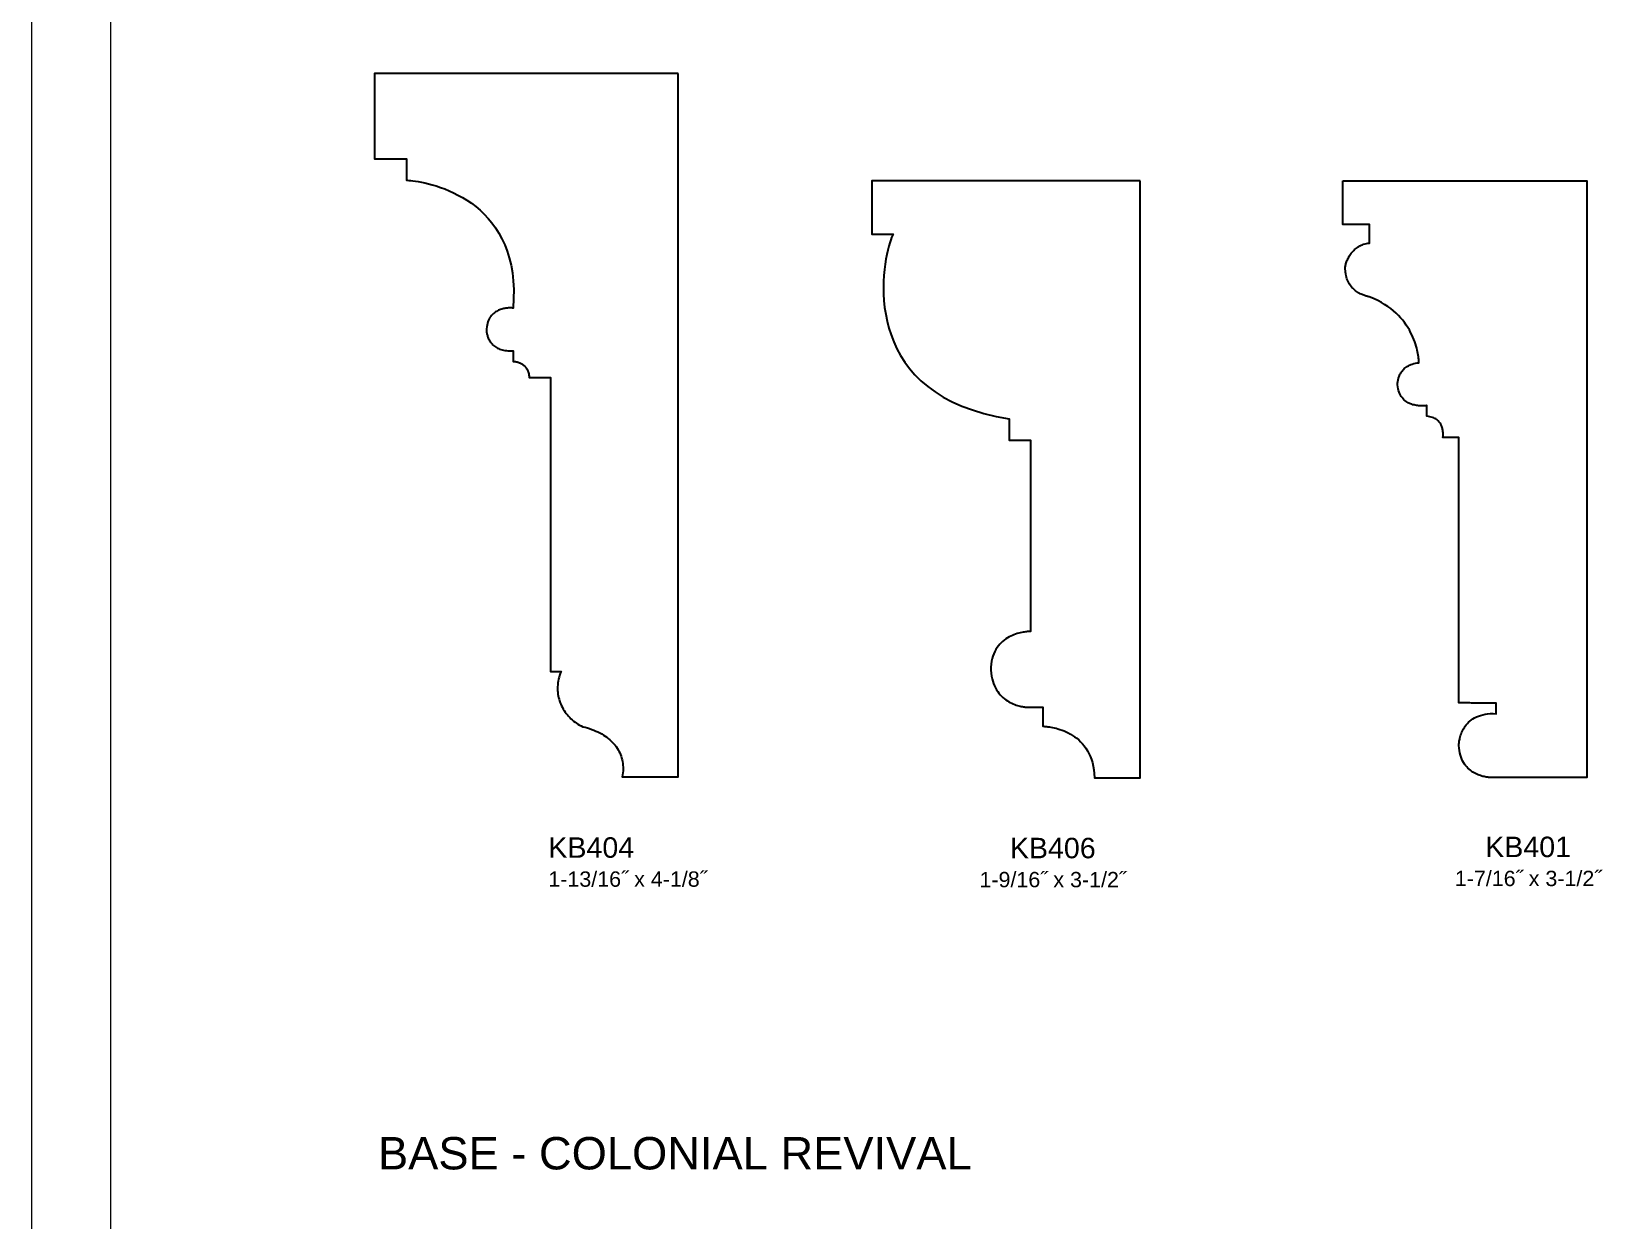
# Model space of a CAD drawing. Extents: x -7.6 to 42.7, y -9.8 to 27.2.
# Drawn here: x -7.64 to 1.58, y 3.73 to 10.69 of the extents above; entities that cross this region are included whole.
import ezdxf

# ---------------------------------------------------------------- set-up
doc = ezdxf.new("R2010")
doc.units = 0
doc.header["$MEASUREMENT"] = 0
doc.layers.add('DO NOT PLOT', color=2, linetype='Continuous', plot=False)
doc.layers.add('LAYER_1', color=7, linetype='Continuous')

# ---------------------------------------------------------------- blocks, each defined once
blk = doc.blocks.new('KB401')
at = {"flags": 128}
blk.add_lwpolyline([(-1.4309, 0.008), (-1.4277, 0.008), (-1.4182, 0.008), (-1.4028, 0.008), (-1.3819, 0.008), (-1.3558, 0.008), (-1.325, 0.008), (-1.2897, 0.008), (-1.2504, 0.008), (-1.2074, 0.008), (-1.1611, 0.008), (-1.1118, 0.008), (-1.06, 0.008), (-1.0059, 0.008), (-0.95, 0.008), (-0.8927, 0.008), (-0.8342, 0.008), (-0.775, 0.008), (-0.7155, 0.008), (-0.6559, 0.008), (-0.5967, 0.008), (-0.5383, 0.008), (-0.4809, 0.008), (-0.425, 0.008), (-0.371, 0.008), (-0.3192, 0.008), (-0.2699, 0.008), (-0.2236, 0.008), (-0.1806, 0.008), (-0.1413, 0.008), (-0.106, 0.008), (-0.0751, 0.008), (-0.0491, 0.008), (-0.0282, 0.008), (-0.0128, 0.008), (-0.0033, 0.008), (0, 0.008), (0, 0), (0, -0.0233), (0, -0.0609), (0, -0.1121), (0, -0.1758), (0, -0.2513), (0, -0.3376), (0, -0.4337), (0, -0.5389), (0, -0.6522), (0, -0.7726), (0, -0.8994), (0, -1.0316), (0, -1.1683), (0, -1.3085), (0, -1.4515), (0, -1.5963), (0, -1.742), (0, -1.8876), (0, -2.0324), (0, -2.1754), (0, -2.3157), (0, -2.4523), (0, -2.5845), (0, -2.7113), (0, -2.8317), (0, -2.945), (0, -3.0502), (0, -3.1464), (0, -3.2326), (0, -3.3081), (0, -3.3718), (0, -3.423), (0, -3.4607), (0, -3.4839), (0, -3.4919), (-0.0013, -3.4919), (-0.005, -3.4919), (-0.0111, -3.4919), (-0.0193, -3.4919), (-0.0295, -3.4919), (-0.0417, -3.4919), (-0.0555, -3.4919), (-0.071, -3.4919), (-0.0879, -3.4919), (-0.1061, -3.4919), (-0.1254, -3.4919), (-0.1458, -3.4919), (-0.1671, -3.4919), (-0.189, -3.4919), (-0.2116, -3.4919), (-0.2346, -3.4919), (-0.2578, -3.4919), (-0.2812, -3.4919), (-0.3046, -3.4919), (-0.3279, -3.4919), (-0.3509, -3.4919), (-0.3734, -3.4919), (-0.3954, -3.4919), (-0.4166, -3.4919), (-0.437, -3.4919), (-0.4564, -3.4919), (-0.4746, -3.4919), (-0.4915, -3.4919), (-0.5069, -3.4919), (-0.5208, -3.4919), (-0.5329, -3.4919), (-0.5432, -3.4919), (-0.5514, -3.4919), (-0.5574, -3.4919), (-0.5612, -3.4919), (-0.5625, -3.4919), (-0.5629, -3.4919), (-0.564, -3.4918), (-0.566, -3.4917), (-0.5686, -3.4916), (-0.5718, -3.4913), (-0.5757, -3.4909), (-0.5801, -3.4904), (-0.585, -3.4897), (-0.5904, -3.4888), (-0.5962, -3.4877), (-0.6024, -3.4863), (-0.609, -3.4847), (-0.6158, -3.4828), (-0.6229, -3.4806), (-0.6301, -3.478), (-0.6375, -3.4751), (-0.6451, -3.4718), (-0.6527, -3.4681), (-0.6603, -3.464), (-0.6679, -3.4594), (-0.6754, -3.4543), (-0.6828, -3.4487), (-0.6901, -3.4426), (-0.6972, -3.4359), (-0.704, -3.4287), (-0.7105, -3.4209), (-0.7167, -3.4124), (-0.7225, -3.4033), (-0.7279, -3.3935), (-0.7328, -3.3831), (-0.7372, -3.3719), (-0.741, -3.36), (-0.7443, -3.3473), (-0.7469, -3.3338), (-0.7488, -3.3195), (-0.75, -3.3044), (-0.75, -3.3039), (-0.7499, -3.3026), (-0.7498, -3.3005), (-0.7497, -3.2976), (-0.7494, -3.294), (-0.7489, -3.2897), (-0.7483, -3.2848), (-0.7475, -3.2794), (-0.7465, -3.2735), (-0.7453, -3.2671), (-0.7437, -3.2604), (-0.7418, -3.2533), (-0.7396, -3.2459), (-0.7371, -3.2382), (-0.7341, -3.2304), (-0.7307, -3.2225), (-0.7269, -3.2145), (-0.7226, -3.2064), (-0.7178, -3.1984), (-0.7124, -3.1905), (-0.7065, -3.1827), (-0.7001, -3.175), (-0.6929, -3.1677), (-0.6852, -3.1606), (-0.6768, -3.1538), (-0.6676, -3.1475), (-0.6578, -3.1415), (-0.6472, -3.1361), (-0.6358, -3.1313), (-0.6235, -3.127), (-0.6105, -3.1234), (-0.5966, -3.1205), (-0.5817, -3.1184), (-0.566, -3.1171), (-0.5493, -3.1167), (-0.5316, -3.1172), (-0.5316, -3.117), (-0.5316, -3.1166), (-0.5316, -3.116), (-0.5316, -3.115), (-0.5316, -3.1139), (-0.5316, -3.1126), (-0.5316, -3.1111), (-0.5316, -3.1094), (-0.5316, -3.1075), (-0.5316, -3.1055), (-0.5316, -3.1034), (-0.5316, -3.1011), (-0.5316, -3.0988), (-0.5316, -3.0964), (-0.5316, -3.0939), (-0.5316, -3.0914), (-0.5316, -3.0888), (-0.5316, -3.0862), (-0.5316, -3.0836), (-0.5316, -3.0811), (-0.5316, -3.0785), (-0.5316, -3.0761), (-0.5316, -3.0736), (-0.5316, -3.0713), (-0.5316, -3.0691), (-0.5316, -3.0669), (-0.5316, -3.0649), (-0.5316, -3.0631), (-0.5316, -3.0614), (-0.5316, -3.0598), (-0.5316, -3.0585), (-0.5316, -3.0574), (-0.5316, -3.0565), (-0.5316, -3.0558), (-0.5316, -3.0554), (-0.5316, -3.0553), (-0.5321, -3.0553), (-0.5336, -3.0552), (-0.5359, -3.0552), (-0.5391, -3.0552), (-0.5431, -3.0552), (-0.5478, -3.0552), (-0.5532, -3.0552), (-0.5592, -3.0551), (-0.5657, -3.0551), (-0.5728, -3.0551), (-0.5803, -3.0551), (-0.5882, -3.055), (-0.5965, -3.055), (-0.605, -3.055), (-0.6137, -3.0549), (-0.6227, -3.0549), (-0.6317, -3.0549), (-0.6408, -3.0548), (-0.6499, -3.0548), (-0.6589, -3.0547), (-0.6678, -3.0547), (-0.6766, -3.0547), (-0.6851, -3.0546), (-0.6934, -3.0546), (-0.7013, -3.0546), (-0.7088, -3.0545), (-0.7158, -3.0545), (-0.7224, -3.0545), (-0.7284, -3.0545), (-0.7338, -3.0544), (-0.7385, -3.0544), (-0.7425, -3.0544), (-0.7457, -3.0544), (-0.748, -3.0544), (-0.7495, -3.0544), (-0.75, -3.0544), (-0.75, -3.0508), (-0.75, -3.0405), (-0.75, -3.0238), (-0.75, -3.001), (-0.75, -2.9726), (-0.75, -2.9391), (-0.75, -2.9007), (-0.75, -2.858), (-0.75, -2.8112), (-0.75, -2.7608), (-0.75, -2.7072), (-0.75, -2.6509), (-0.75, -2.5921), (-0.75, -2.5313), (-0.75, -2.4689), (-0.75, -2.4053), (-0.75, -2.3409), (-0.75, -2.2762), (-0.75, -2.2114), (-0.75, -2.147), (-0.75, -2.0834), (-0.75, -2.021), (-0.75, -1.9603), (-0.75, -1.9015), (-0.75, -1.8451), (-0.75, -1.7915), (-0.75, -1.7411), (-0.75, -1.6944), (-0.75, -1.6516), (-0.75, -1.6132), (-0.75, -1.5797), (-0.75, -1.5513), (-0.75, -1.5286), (-0.75, -1.5118), (-0.75, -1.5015), (-0.75, -1.498), (-0.7502, -1.498), (-0.7508, -1.498), (-0.7518, -1.498), (-0.7532, -1.498), (-0.7549, -1.498), (-0.7569, -1.498), (-0.7592, -1.498), (-0.7618, -1.498), (-0.7646, -1.498), (-0.7676, -1.498), (-0.7709, -1.498), (-0.7743, -1.498), (-0.7778, -1.498), (-0.7815, -1.4981), (-0.7852, -1.4981), (-0.789, -1.4981), (-0.7929, -1.4981), (-0.7968, -1.4981), (-0.8007, -1.4981), (-0.8046, -1.4981), (-0.8084, -1.4981), (-0.8122, -1.4982), (-0.8159, -1.4982), (-0.8194, -1.4982), (-0.8228, -1.4982), (-0.826, -1.4982), (-0.829, -1.4982), (-0.8319, -1.4982), (-0.8344, -1.4982), (-0.8368, -1.4982), (-0.8388, -1.4982), (-0.8405, -1.4982), (-0.8419, -1.4982), (-0.8429, -1.4982), (-0.8435, -1.4982), (-0.8437, -1.4982), (-0.8437, -1.498), (-0.8435, -1.4972), (-0.8434, -1.4959), (-0.8432, -1.4942), (-0.843, -1.4921), (-0.8428, -1.4896), (-0.8426, -1.4867), (-0.8425, -1.4834), (-0.8425, -1.4799), (-0.8425, -1.4761), (-0.8426, -1.472), (-0.8429, -1.4677), (-0.8433, -1.4632), (-0.8439, -1.4586), (-0.8446, -1.4538), (-0.8456, -1.4489), (-0.8468, -1.4439), (-0.8482, -1.4389), (-0.8499, -1.4339), (-0.8518, -1.4288), (-0.8541, -1.4238), (-0.8567, -1.4189), (-0.8596, -1.4141), (-0.8629, -1.4094), (-0.8666, -1.4048), (-0.8706, -1.4005), (-0.8751, -1.3963), (-0.88, -1.3924), (-0.8854, -1.3888), (-0.8913, -1.3854), (-0.8976, -1.3824), (-0.9045, -1.3798), (-0.9119, -1.3775), (-0.9198, -1.3756), (-0.9283, -1.3742), (-0.9374, -1.3733), (-0.9374, -1.3731), (-0.9375, -1.3727), (-0.9375, -1.372), (-0.9375, -1.3711), (-0.9375, -1.37), (-0.9375, -1.3686), (-0.9375, -1.3671), (-0.9375, -1.3653), (-0.9375, -1.3634), (-0.9375, -1.3614), (-0.9375, -1.3593), (-0.9376, -1.357), (-0.9376, -1.3546), (-0.9376, -1.3522), (-0.9376, -1.3496), (-0.9376, -1.3471), (-0.9376, -1.3445), (-0.9377, -1.3419), (-0.9377, -1.3392), (-0.9377, -1.3366), (-0.9377, -1.3341), (-0.9377, -1.3316), (-0.9377, -1.3291), (-0.9378, -1.3267), (-0.9378, -1.3245), (-0.9378, -1.3223), (-0.9378, -1.3203), (-0.9378, -1.3184), (-0.9378, -1.3167), (-0.9378, -1.3151), (-0.9378, -1.3138), (-0.9379, -1.3126), (-0.9379, -1.3117), (-0.9379, -1.311), (-0.9379, -1.3106), (-0.9379, -1.3105), (-0.9382, -1.3105), (-0.9393, -1.3107), (-0.941, -1.3109), (-0.9434, -1.3111), (-0.9463, -1.3114), (-0.9498, -1.3117), (-0.9537, -1.3119), (-0.9582, -1.3121), (-0.963, -1.3122), (-0.9682, -1.3122), (-0.9738, -1.3121), (-0.9797, -1.3117), (-0.9859, -1.3112), (-0.9922, -1.3105), (-0.9988, -1.3096), (-1.0055, -1.3084), (-1.0123, -1.3069), (-1.0192, -1.305), (-1.0261, -1.3029), (-1.033, -1.3003), (-1.0398, -1.2974), (-1.0466, -1.2941), (-1.0532, -1.2903), (-1.0597, -1.286), (-1.0659, -1.2813), (-1.0719, -1.276), (-1.0776, -1.2702), (-1.0829, -1.2638), (-1.0879, -1.2568), (-1.0925, -1.2492), (-1.0967, -1.2409), (-1.1003, -1.232), (-1.1035, -1.2223), (-1.106, -1.212), (-1.108, -1.2008), (-1.1093, -1.1889), (-1.1093, -1.1887), (-1.1093, -1.1879), (-1.1093, -1.1866), (-1.1093, -1.1849), (-1.1092, -1.1827), (-1.1091, -1.1802), (-1.1089, -1.1772), (-1.1086, -1.174), (-1.1081, -1.1704), (-1.1075, -1.1665), (-1.1068, -1.1624), (-1.1059, -1.158), (-1.1048, -1.1535), (-1.1034, -1.1487), (-1.1019, -1.1439), (-1.1001, -1.1389), (-1.098, -1.1338), (-1.0957, -1.1287), (-1.0931, -1.1235), (-1.0901, -1.1184), (-1.0868, -1.1132), (-1.0831, -1.1082), (-1.0791, -1.1032), (-1.0747, -1.0983), (-1.0698, -1.0936), (-1.0646, -1.089), (-1.0589, -1.0847), (-1.0527, -1.0806), (-1.046, -1.0767), (-1.0388, -1.0731), (-1.0312, -1.0699), (-1.0229, -1.0669), (-1.0142, -1.0644), (-1.0048, -1.0623), (-0.9949, -1.0606), (-0.9843, -1.0593), (-0.9843, -1.0587), (-0.9844, -1.0569), (-0.9845, -1.0539), (-0.9847, -1.0498), (-0.985, -1.0447), (-0.9855, -1.0386), (-0.9863, -1.0316), (-0.9872, -1.0237), (-0.9885, -1.015), (-0.9901, -1.0055), (-0.9921, -0.9953), (-0.9945, -0.9845), (-0.9973, -0.973), (-1.0006, -0.9611), (-1.0045, -0.9486), (-1.0089, -0.9357), (-1.0138, -0.9225), (-1.0194, -0.9089), (-1.0257, -0.8951), (-1.0327, -0.8811), (-1.0404, -0.8669), (-1.0489, -0.8526), (-1.0582, -0.8383), (-1.0684, -0.824), (-1.0794, -0.8098), (-1.0914, -0.7957), (-1.1044, -0.7818), (-1.1184, -0.7681), (-1.1334, -0.7547), (-1.1495, -0.7417), (-1.1667, -0.7291), (-1.1851, -0.7169), (-1.2046, -0.7053), (-1.2254, -0.6942), (-1.2475, -0.6838), (-1.2709, -0.674), (-1.2722, -0.6736), (-1.2741, -0.6731), (-1.2764, -0.6726), (-1.2791, -0.6719), (-1.2822, -0.6712), (-1.2856, -0.6703), (-1.2894, -0.6692), (-1.2935, -0.6681), (-1.2979, -0.6667), (-1.3025, -0.6652), (-1.3073, -0.6634), (-1.3124, -0.6615), (-1.3176, -0.6593), (-1.3229, -0.6569), (-1.3283, -0.6543), (-1.3338, -0.6514), (-1.3393, -0.6482), (-1.3449, -0.6447), (-1.3505, -0.6409), (-1.356, -0.6368), (-1.3614, -0.6324), (-1.3668, -0.6276), (-1.372, -0.6225), (-1.3771, -0.617), (-1.382, -0.6111), (-1.3867, -0.6048), (-1.3911, -0.5981), (-1.3953, -0.591), (-1.3992, -0.5834), (-1.4027, -0.5754), (-1.406, -0.5669), (-1.4088, -0.558), (-1.4112, -0.5485), (-1.4132, -0.5385), (-1.4147, -0.5281), (-1.4157, -0.5171), (-1.4162, -0.5139), (-1.4165, -0.5105), (-1.4166, -0.5067), (-1.4164, -0.5026), (-1.4161, -0.4983), (-1.4154, -0.4937), (-1.4146, -0.4889), (-1.4135, -0.4839), (-1.4121, -0.4788), (-1.4105, -0.4734), (-1.4087, -0.468), (-1.4066, -0.4624), (-1.4043, -0.4568), (-1.4017, -0.451), (-1.3988, -0.4453), (-1.3957, -0.4395), (-1.3923, -0.4338), (-1.3887, -0.4281), (-1.3847, -0.4224), (-1.3806, -0.4168), (-1.3761, -0.4114), (-1.3714, -0.406), (-1.3663, -0.4008), (-1.361, -0.3958), (-1.3555, -0.3909), (-1.3496, -0.3863), (-1.3434, -0.382), (-1.337, -0.3779), (-1.3303, -0.374), (-1.3232, -0.3705), (-1.3159, -0.3674), (-1.3083, -0.3645), (-1.3003, -0.3621), (-1.2921, -0.3601), (-1.2835, -0.3585), (-1.2747, -0.3573), (-1.2747, -0.3571), (-1.2747, -0.3564), (-1.2747, -0.3552), (-1.2747, -0.3536), (-1.2747, -0.3516), (-1.2747, -0.3493), (-1.2747, -0.3466), (-1.2747, -0.3436), (-1.2747, -0.3403), (-1.2747, -0.3368), (-1.2747, -0.3331), (-1.2747, -0.3291), (-1.2747, -0.325), (-1.2747, -0.3208), (-1.2747, -0.3164), (-1.2747, -0.312), (-1.2747, -0.3075), (-1.2747, -0.3029), (-1.2747, -0.2984), (-1.2747, -0.2939), (-1.2747, -0.2895), (-1.2747, -0.2851), (-1.2747, -0.2808), (-1.2747, -0.2767), (-1.2747, -0.2728), (-1.2747, -0.2691), (-1.2747, -0.2655), (-1.2747, -0.2623), (-1.2747, -0.2593), (-1.2747, -0.2566), (-1.2747, -0.2542), (-1.2747, -0.2523), (-1.2747, -0.2507), (-1.2747, -0.2495), (-1.2747, -0.2488), (-1.2747, -0.2485), (-1.275, -0.2485), (-1.2761, -0.2485), (-1.2777, -0.2485), (-1.28, -0.2485), (-1.2829, -0.2485), (-1.2862, -0.2485), (-1.2901, -0.2485), (-1.2944, -0.2485), (-1.2991, -0.2485), (-1.3041, -0.2485), (-1.3095, -0.2485), (-1.3152, -0.2485), (-1.3211, -0.2485), (-1.3272, -0.2485), (-1.3335, -0.2485), (-1.3398, -0.2484), (-1.3463, -0.2484), (-1.3528, -0.2484), (-1.3593, -0.2484), (-1.3658, -0.2484), (-1.3722, -0.2484), (-1.3784, -0.2484), (-1.3845, -0.2484), (-1.3904, -0.2484), (-1.3961, -0.2484), (-1.4015, -0.2484), (-1.4065, -0.2483), (-1.4112, -0.2483), (-1.4155, -0.2483), (-1.4194, -0.2483), (-1.4227, -0.2483), (-1.4256, -0.2483), (-1.4279, -0.2483), (-1.4296, -0.2483), (-1.4306, -0.2483), (-1.4309, -0.2483), (-1.4309, -0.2477), (-1.4309, -0.246), (-1.4309, -0.2433), (-1.4309, -0.2395), (-1.4309, -0.2349), (-1.4309, -0.2293), (-1.4309, -0.223), (-1.4309, -0.216), (-1.4309, -0.2083), (-1.4309, -0.2), (-1.4309, -0.1912), (-1.4309, -0.1819), (-1.4309, -0.1722), (-1.4309, -0.1622), (-1.4309, -0.1519), (-1.4309, -0.1414), (-1.4309, -0.1308), (-1.4309, -0.1202), (-1.4309, -0.1095), (-1.4309, -0.0989), (-1.4309, -0.0884), (-1.4309, -0.0782), (-1.4309, -0.0682), (-1.4309, -0.0585), (-1.4309, -0.0492), (-1.4309, -0.0404), (-1.4309, -0.0321), (-1.4309, -0.0244), (-1.4309, -0.0173), (-1.4309, -0.011), (-1.4309, -0.0055), (-1.4309, -0.0008), (-1.4309, 0.0029), (-1.4309, 0.0057), (-1.4309, 0.0074)], dxfattribs=at)
blk = doc.blocks.new('KB404')
at = {"flags": 128}
blk.add_lwpolyline([(0, 0), (-0.004, 0), (-0.0159, 0), (-0.035, 0), (-0.0611, 0), (-0.0935, 0), (-0.1319, 0), (-0.1758, 0), (-0.2248, 0), (-0.2783, 0), (-0.3359, 0), (-0.3973, 0), (-0.4618, 0), (-0.529, 0), (-0.5986, 0), (-0.67, 0), (-0.7428, 0), (-0.8164, 0), (-0.8906, 0), (-0.9647, 0), (-1.0384, 0), (-1.1112, 0), (-1.1825, 0), (-1.2521, 0), (-1.3194, 0), (-1.3839, 0), (-1.4452, 0), (-1.5028, 0), (-1.5564, 0), (-1.6053, 0), (-1.6492, 0), (-1.6876, 0), (-1.7201, 0), (-1.7461, 0), (-1.7653, 0), (-1.7771, 0), (-1.7811, 0), (-1.7811, -0.0011), (-1.7811, -0.0045), (-1.7811, -0.0098), (-1.7811, -0.0171), (-1.7811, -0.0263), (-1.7811, -0.037), (-1.7811, -0.0494), (-1.7811, -0.0631), (-1.7811, -0.0781), (-1.7811, -0.0943), (-1.7811, -0.1115), (-1.7811, -0.1296), (-1.7811, -0.1485), (-1.7811, -0.168), (-1.7811, -0.1881), (-1.7811, -0.2085), (-1.7811, -0.2292), (-1.7811, -0.25), (-1.7811, -0.2708), (-1.7811, -0.2915), (-1.7811, -0.3119), (-1.7811, -0.3319), (-1.7811, -0.3515), (-1.7811, -0.3704), (-1.7811, -0.3885), (-1.7811, -0.4057), (-1.7811, -0.4219), (-1.7811, -0.4369), (-1.7811, -0.4506), (-1.7811, -0.4629), (-1.7811, -0.4737), (-1.7811, -0.4828), (-1.7811, -0.4901), (-1.7811, -0.4955), (-1.7811, -0.4988), (-1.7811, -0.5), (-1.7807, -0.5), (-1.7795, -0.5), (-1.7775, -0.5), (-1.7747, -0.5), (-1.7713, -0.5), (-1.7673, -0.5), (-1.7626, -0.5), (-1.7575, -0.5), (-1.7519, -0.5), (-1.7458, -0.5), (-1.7393, -0.5), (-1.7325, -0.5), (-1.7255, -0.5), (-1.7181, -0.5), (-1.7106, -0.5), (-1.703, -0.5), (-1.6952, -0.5), (-1.6874, -0.5), (-1.6796, -0.5), (-1.6718, -0.5), (-1.6642, -0.5), (-1.6567, -0.5), (-1.6494, -0.5), (-1.6423, -0.5), (-1.6355, -0.5), (-1.629, -0.5), (-1.623, -0.5), (-1.6173, -0.5), (-1.6122, -0.5), (-1.6076, -0.5), (-1.6035, -0.5), (-1.6001, -0.5), (-1.5974, -0.5), (-1.5953, -0.5), (-1.5941, -0.5), (-1.5937, -0.5), (-1.5937, -0.5003), (-1.5937, -0.5011), (-1.5937, -0.5024), (-1.5937, -0.5043), (-1.5937, -0.5065), (-1.5937, -0.5092), (-1.5937, -0.5123), (-1.5937, -0.5157), (-1.5937, -0.5195), (-1.5937, -0.5236), (-1.5937, -0.5279), (-1.5937, -0.5324), (-1.5937, -0.5371), (-1.5937, -0.542), (-1.5937, -0.547), (-1.5937, -0.5521), (-1.5937, -0.5573), (-1.5937, -0.5625), (-1.5937, -0.5677), (-1.5937, -0.5728), (-1.5937, -0.578), (-1.5937, -0.583), (-1.5937, -0.5878), (-1.5937, -0.5926), (-1.5937, -0.5971), (-1.5937, -0.6014), (-1.5937, -0.6054), (-1.5937, -0.6092), (-1.5937, -0.6126), (-1.5937, -0.6157), (-1.5937, -0.6184), (-1.5937, -0.6207), (-1.5937, -0.6225), (-1.5937, -0.6239), (-1.5937, -0.6247), (-1.5937, -0.625), (-1.5879, -0.6251), (-1.5797, -0.6257), (-1.5691, -0.6266), (-1.5563, -0.6281), (-1.5415, -0.6302), (-1.5248, -0.6329), (-1.5065, -0.6363), (-1.4866, -0.6406), (-1.4653, -0.6457), (-1.4428, -0.6517), (-1.4193, -0.6588), (-1.3949, -0.6669), (-1.3698, -0.6762), (-1.3442, -0.6868), (-1.3181, -0.6986), (-1.2918, -0.7118), (-1.2654, -0.7265), (-1.2392, -0.7426), (-1.2132, -0.7604), (-1.1876, -0.7798), (-1.1626, -0.801), (-1.1384, -0.8239), (-1.115, -0.8488), (-1.0928, -0.8755), (-1.0717, -0.9043), (-1.0521, -0.9352), (-1.0341, -0.9683), (-1.0177, -1.0036), (-1.0033, -1.0412), (-0.9909, -1.0811), (-0.9807, -1.1235), (-0.9729, -1.1685), (-0.9676, -1.216), (-0.9651, -1.2662), (-0.9654, -1.3192), (-0.9687, -1.3749), (-0.969, -1.3749), (-0.97, -1.3748), (-0.9715, -1.3746), (-0.9736, -1.3744), (-0.9762, -1.3743), (-0.9793, -1.3741), (-0.9829, -1.374), (-0.9868, -1.374), (-0.9912, -1.374), (-0.9959, -1.3742), (-1.0009, -1.3745), (-1.0062, -1.375), (-1.0117, -1.3756), (-1.0174, -1.3765), (-1.0233, -1.3776), (-1.0293, -1.379), (-1.0355, -1.3807), (-1.0417, -1.3826), (-1.0479, -1.3849), (-1.0541, -1.3875), (-1.0603, -1.3905), (-1.0665, -1.394), (-1.0725, -1.3978), (-1.0783, -1.4021), (-1.084, -1.4068), (-1.0895, -1.412), (-1.0947, -1.4178), (-1.0997, -1.4241), (-1.1043, -1.4309), (-1.1086, -1.4384), (-1.1125, -1.4464), (-1.1159, -1.4551), (-1.1189, -1.4644), (-1.1215, -1.4745), (-1.1235, -1.4852), (-1.1249, -1.4966), (-1.125, -1.5004), (-1.125, -1.5043), (-1.1248, -1.5085), (-1.1244, -1.5128), (-1.1239, -1.5173), (-1.1231, -1.5219), (-1.1221, -1.5266), (-1.121, -1.5315), (-1.1196, -1.5364), (-1.118, -1.5414), (-1.1161, -1.5464), (-1.114, -1.5514), (-1.1116, -1.5564), (-1.109, -1.5614), (-1.1061, -1.5664), (-1.103, -1.5713), (-1.0995, -1.5761), (-1.0958, -1.5808), (-1.0917, -1.5854), (-1.0874, -1.5898), (-1.0827, -1.5941), (-1.0777, -1.5982), (-1.0724, -1.6021), (-1.0667, -1.6058), (-1.0607, -1.6092), (-1.0543, -1.6123), (-1.0475, -1.6152), (-1.0404, -1.6178), (-1.0328, -1.62), (-1.0249, -1.6219), (-1.0166, -1.6234), (-1.0079, -1.6246), (-0.9987, -1.6253), (-0.9892, -1.6256), (-0.9791, -1.6255), (-0.9687, -1.6249), (-0.9687, -1.6251), (-0.9687, -1.6255), (-0.9687, -1.6261), (-0.9687, -1.6271), (-0.9687, -1.6282), (-0.9687, -1.6295), (-0.9687, -1.6311), (-0.9687, -1.6328), (-0.9687, -1.6347), (-0.9687, -1.6367), (-0.9687, -1.6389), (-0.9687, -1.6411), (-0.9687, -1.6435), (-0.9687, -1.6459), (-0.9687, -1.6484), (-0.9687, -1.651), (-0.9687, -1.6536), (-0.9687, -1.6562), (-0.9687, -1.6588), (-0.9687, -1.6613), (-0.9687, -1.6639), (-0.9687, -1.6664), (-0.9687, -1.6688), (-0.9687, -1.6712), (-0.9687, -1.6735), (-0.9687, -1.6756), (-0.9687, -1.6776), (-0.9687, -1.6795), (-0.9687, -1.6812), (-0.9687, -1.6828), (-0.9687, -1.6841), (-0.9687, -1.6853), (-0.9687, -1.6862), (-0.9687, -1.6868), (-0.9687, -1.6873), (-0.9687, -1.6874), (-0.9673, -1.6875), (-0.9657, -1.6876), (-0.9638, -1.6878), (-0.9617, -1.688), (-0.9594, -1.6883), (-0.9568, -1.6886), (-0.9542, -1.6891), (-0.9513, -1.6896), (-0.9483, -1.6903), (-0.9452, -1.691), (-0.9419, -1.6919), (-0.9386, -1.6929), (-0.9352, -1.6941), (-0.9317, -1.6954), (-0.9282, -1.6969), (-0.9247, -1.6985), (-0.9212, -1.7003), (-0.9176, -1.7023), (-0.9141, -1.7045), (-0.9107, -1.7069), (-0.9073, -1.7095), (-0.9039, -1.7124), (-0.9007, -1.7155), (-0.8976, -1.7188), (-0.8946, -1.7224), (-0.8917, -1.7262), (-0.8891, -1.7303), (-0.8865, -1.7347), (-0.8842, -1.7394), (-0.8821, -1.7444), (-0.8803, -1.7497), (-0.8786, -1.7553), (-0.8773, -1.7613), (-0.8762, -1.7675), (-0.8754, -1.7742), (-0.8749, -1.7812), (-0.8747, -1.7812), (-0.8738, -1.7812), (-0.8725, -1.7812), (-0.8707, -1.7812), (-0.8684, -1.7812), (-0.8657, -1.7812), (-0.8626, -1.7812), (-0.8592, -1.7812), (-0.8554, -1.7812), (-0.8514, -1.7812), (-0.8471, -1.7812), (-0.8425, -1.7812), (-0.8378, -1.7812), (-0.8329, -1.7812), (-0.8279, -1.7812), (-0.8228, -1.7812), (-0.8177, -1.7812), (-0.8125, -1.7812), (-0.8073, -1.7812), (-0.8021, -1.7812), (-0.797, -1.7812), (-0.792, -1.7812), (-0.7871, -1.7812), (-0.7824, -1.7812), (-0.7778, -1.7812), (-0.7735, -1.7812), (-0.7695, -1.7812), (-0.7657, -1.7812), (-0.7623, -1.7812), (-0.7592, -1.7812), (-0.7565, -1.7812), (-0.7542, -1.7812), (-0.7524, -1.7812), (-0.7511, -1.7812), (-0.7502, -1.7812), (-0.75, -1.7812), (-0.75, -1.7851), (-0.75, -1.7965), (-0.75, -1.8151), (-0.75, -1.8403), (-0.75, -1.8718), (-0.75, -1.909), (-0.75, -1.9515), (-0.75, -1.9989), (-0.75, -2.0508), (-0.75, -2.1067), (-0.75, -2.1661), (-0.75, -2.2286), (-0.75, -2.2938), (-0.75, -2.3611), (-0.75, -2.4303), (-0.75, -2.5008), (-0.75, -2.5722), (-0.75, -2.644), (-0.75, -2.7159), (-0.75, -2.7873), (-0.75, -2.8578), (-0.75, -2.9269), (-0.75, -2.9943), (-0.75, -3.0595), (-0.75, -3.122), (-0.75, -3.1814), (-0.75, -3.2373), (-0.75, -3.2891), (-0.75, -3.3365), (-0.75, -3.3791), (-0.75, -3.4163), (-0.75, -3.4477), (-0.75, -3.473), (-0.75, -3.4915), (-0.75, -3.503), (-0.75, -3.5069), (-0.7498, -3.5069), (-0.7494, -3.5069), (-0.7487, -3.5069), (-0.7478, -3.5069), (-0.7467, -3.5069), (-0.7453, -3.5069), (-0.7438, -3.5069), (-0.7421, -3.5069), (-0.7402, -3.5069), (-0.7382, -3.5069), (-0.736, -3.5069), (-0.7338, -3.5069), (-0.7314, -3.5069), (-0.729, -3.5069), (-0.7264, -3.5069), (-0.7239, -3.5069), (-0.7213, -3.5069), (-0.7187, -3.5069), (-0.7161, -3.5069), (-0.7135, -3.5069), (-0.711, -3.5069), (-0.7085, -3.5069), (-0.706, -3.5069), (-0.7037, -3.5069), (-0.7014, -3.5069), (-0.6992, -3.5069), (-0.6972, -3.5069), (-0.6953, -3.5069), (-0.6936, -3.5069), (-0.6921, -3.5069), (-0.6907, -3.5069), (-0.6896, -3.5069), (-0.6887, -3.5069), (-0.688, -3.5069), (-0.6876, -3.5069), (-0.6875, -3.5069), (-0.692, -3.518), (-0.6959, -3.5291), (-0.6992, -3.5403), (-0.702, -3.5514), (-0.7043, -3.5624), (-0.706, -3.5735), (-0.7071, -3.5844), (-0.7078, -3.5954), (-0.708, -3.6062), (-0.7076, -3.617), (-0.7068, -3.6276), (-0.7055, -3.6382), (-0.7038, -3.6486), (-0.7016, -3.6589), (-0.6989, -3.6691), (-0.6959, -3.6791), (-0.6924, -3.689), (-0.6885, -3.6987), (-0.6842, -3.7081), (-0.6795, -3.7174), (-0.6744, -3.7265), (-0.669, -3.7354), (-0.6632, -3.744), (-0.6571, -3.7524), (-0.6506, -3.7606), (-0.6438, -3.7684), (-0.6368, -3.776), (-0.6294, -3.7833), (-0.6217, -3.7903), (-0.6137, -3.797), (-0.6055, -3.8034), (-0.597, -3.8095), (-0.5882, -3.8152), (-0.5792, -3.8205), (-0.57, -3.8255), (-0.5606, -3.8301), (-0.5467, -3.8335), (-0.5332, -3.8373), (-0.5201, -3.8414), (-0.5073, -3.8458), (-0.4949, -3.8505), (-0.483, -3.8556), (-0.4714, -3.8609), (-0.4602, -3.8665), (-0.4494, -3.8725), (-0.439, -3.8787), (-0.429, -3.8852), (-0.4195, -3.892), (-0.4104, -3.899), (-0.4017, -3.9064), (-0.3934, -3.9139), (-0.3856, -3.9218), (-0.3782, -3.9299), (-0.3712, -3.9382), (-0.3648, -3.9468), (-0.3587, -3.9556), (-0.3532, -3.9647), (-0.3481, -3.974), (-0.3434, -3.9835), (-0.3393, -3.9932), (-0.3356, -4.0031), (-0.3324, -4.0133), (-0.3298, -4.0236), (-0.3276, -4.0341), (-0.3259, -4.0449), (-0.3247, -4.0558), (-0.324, -4.0668), (-0.3239, -4.0781), (-0.3243, -4.0895), (-0.3252, -4.1011), (-0.3266, -4.1129), (-0.3286, -4.1248), (-0.3278, -4.1248), (-0.3257, -4.1248), (-0.3221, -4.1248), (-0.3173, -4.1248), (-0.3113, -4.1248), (-0.3042, -4.1248), (-0.2961, -4.1248), (-0.2871, -4.1248), (-0.2772, -4.1248), (-0.2666, -4.1248), (-0.2553, -4.1248), (-0.2434, -4.1248), (-0.231, -4.1248), (-0.2182, -4.1248), (-0.205, -4.1248), (-0.1916, -4.1248), (-0.178, -4.1248), (-0.1643, -4.1248), (-0.1506, -4.1248), (-0.137, -4.1248), (-0.1236, -4.1248), (-0.1104, -4.1248), (-0.0976, -4.1248), (-0.0852, -4.1248), (-0.0733, -4.1248), (-0.062, -4.1248), (-0.0513, -4.1248), (-0.0415, -4.1248), (-0.0324, -4.1248), (-0.0243, -4.1248), (-0.0173, -4.1248), (-0.0113, -4.1248), (-0.0065, -4.1248), (-0.0029, -4.1248), (-0.0007, -4.1248), (0, -4.1248), (0, -4.1154), (0, -4.088), (0, -4.0436), (0, -3.9833), (0, -3.9082), (0, -3.8192), (0, -3.7176), (0, -3.6042), (0, -3.4803), (0, -3.3468), (0, -3.2048), (0, -3.0554), (0, -2.8996), (0, -2.7385), (0, -2.5732), (0, -2.4047), (0, -2.2341), (0, -2.0624), (0, -1.8907), (0, -1.7201), (0, -1.5516), (0, -1.3862), (0, -1.2252), (0, -1.0694), (0, -0.92), (0, -0.778), (0, -0.6445), (0, -0.5205), (0, -0.4072), (0, -0.3055), (0, -0.2166), (0, -0.1415), (0, -0.0812), (0, -0.0368), (0, 0)], dxfattribs=at)
blk = doc.blocks.new('KB406')
at = {"flags": 128}
blk.add_lwpolyline([(0, 0), (-0.0036, 0), (-0.014, 0), (-0.031, 0), (-0.0539, 0), (-0.0826, 0), (-0.1165, 0), (-0.1553, 0), (-0.1985, 0), (-0.2458, 0), (-0.2967, 0), (-0.3508, 0), (-0.4078, 0), (-0.4672, 0), (-0.5287, 0), (-0.5917, 0), (-0.656, 0), (-0.721, 0), (-0.7865, 0), (-0.852, 0), (-0.9171, 0), (-0.9813, 0), (-1.0444, 0), (-1.1058, 0), (-1.1652, 0), (-1.2222, 0), (-1.2763, 0), (-1.3272, 0), (-1.3745, 0), (-1.4177, 0), (-1.4565, 0), (-1.4904, 0), (-1.5191, 0), (-1.5421, 0), (-1.559, 0), (-1.5695, 0), (-1.573, 0), (-1.573, -0.0007), (-1.573, -0.0028), (-1.573, -0.0061), (-1.573, -0.0107), (-1.573, -0.0164), (-1.573, -0.0231), (-1.573, -0.0308), (-1.573, -0.0394), (-1.573, -0.0488), (-1.573, -0.0589), (-1.573, -0.0697), (-1.573, -0.081), (-1.573, -0.0928), (-1.573, -0.105), (-1.573, -0.1175), (-1.573, -0.1303), (-1.573, -0.1432), (-1.573, -0.1562), (-1.573, -0.1693), (-1.573, -0.1822), (-1.573, -0.1949), (-1.573, -0.2075), (-1.573, -0.2197), (-1.573, -0.2315), (-1.573, -0.2428), (-1.573, -0.2535), (-1.573, -0.2637), (-1.573, -0.2731), (-1.573, -0.2816), (-1.573, -0.2893), (-1.573, -0.2961), (-1.573, -0.3018), (-1.573, -0.3063), (-1.573, -0.3097), (-1.573, -0.3118), (-1.573, -0.3125), (-1.5727, -0.3125), (-1.5719, -0.3125), (-1.5706, -0.3125), (-1.5687, -0.3125), (-1.5665, -0.3125), (-1.5638, -0.3125), (-1.5607, -0.3125), (-1.5573, -0.3125), (-1.5535, -0.3125), (-1.5495, -0.3125), (-1.5451, -0.3125), (-1.5406, -0.3125), (-1.5359, -0.3125), (-1.531, -0.3125), (-1.526, -0.3125), (-1.5209, -0.3125), (-1.5157, -0.3125), (-1.5105, -0.3125), (-1.5053, -0.3125), (-1.5002, -0.3125), (-1.4951, -0.3125), (-1.49, -0.3125), (-1.4852, -0.3125), (-1.4804, -0.3125), (-1.4759, -0.3125), (-1.4716, -0.3125), (-1.4676, -0.3125), (-1.4638, -0.3125), (-1.4604, -0.3125), (-1.4573, -0.3125), (-1.4546, -0.3125), (-1.4523, -0.3125), (-1.4505, -0.3125), (-1.4492, -0.3125), (-1.4483, -0.3125), (-1.448, -0.3125), (-1.452, -0.3197), (-1.4566, -0.3305), (-1.4618, -0.3446), (-1.4674, -0.3618), (-1.4731, -0.3819), (-1.4789, -0.4048), (-1.4845, -0.4302), (-1.4897, -0.458), (-1.4945, -0.4879), (-1.4985, -0.5198), (-1.5016, -0.5534), (-1.5036, -0.5886), (-1.5044, -0.6252), (-1.5038, -0.6629), (-1.5016, -0.7016), (-1.4976, -0.7411), (-1.4916, -0.7812), (-1.4835, -0.8217), (-1.4731, -0.8624), (-1.4602, -0.9031), (-1.4446, -0.9436), (-1.4261, -0.9837), (-1.4046, -1.0232), (-1.3799, -1.0619), (-1.3518, -1.0996), (-1.3201, -1.1362), (-1.2847, -1.1714), (-1.2453, -1.2051), (-1.2018, -1.237), (-1.1541, -1.2669), (-1.1018, -1.2947), (-1.0449, -1.3201), (-0.9832, -1.343), (-0.9165, -1.3631), (-0.8446, -1.3804), (-0.7673, -1.3945), (-0.7673, -1.3947), (-0.7673, -1.3956), (-0.7673, -1.3969), (-0.7673, -1.3988), (-0.7673, -1.401), (-0.7673, -1.4037), (-0.7673, -1.4068), (-0.7673, -1.4102), (-0.7673, -1.414), (-0.7673, -1.418), (-0.7673, -1.4223), (-0.7673, -1.4269), (-0.7673, -1.4316), (-0.7673, -1.4365), (-0.7673, -1.4415), (-0.7673, -1.4466), (-0.7673, -1.4518), (-0.7673, -1.457), (-0.7673, -1.4622), (-0.7673, -1.4673), (-0.7673, -1.4724), (-0.7673, -1.4774), (-0.7673, -1.4823), (-0.7673, -1.487), (-0.7673, -1.4916), (-0.7673, -1.4959), (-0.7673, -1.4999), (-0.7673, -1.5037), (-0.7673, -1.5071), (-0.7673, -1.5102), (-0.7673, -1.5129), (-0.7673, -1.5152), (-0.7673, -1.517), (-0.7673, -1.5183), (-0.7673, -1.5192), (-0.7673, -1.5195), (-0.7671, -1.5195), (-0.7662, -1.5195), (-0.7649, -1.5195), (-0.7631, -1.5195), (-0.7608, -1.5195), (-0.7581, -1.5195), (-0.755, -1.5195), (-0.7516, -1.5195), (-0.7478, -1.5195), (-0.7438, -1.5195), (-0.7395, -1.5195), (-0.7349, -1.5195), (-0.7302, -1.5195), (-0.7253, -1.5195), (-0.7203, -1.5195), (-0.7152, -1.5195), (-0.71, -1.5195), (-0.7048, -1.5195), (-0.6996, -1.5195), (-0.6945, -1.5195), (-0.6894, -1.5195), (-0.6843, -1.5195), (-0.6795, -1.5195), (-0.6747, -1.5195), (-0.6702, -1.5195), (-0.6659, -1.5195), (-0.6619, -1.5195), (-0.6581, -1.5195), (-0.6547, -1.5195), (-0.6516, -1.5195), (-0.6489, -1.5195), (-0.6466, -1.5195), (-0.6448, -1.5195), (-0.6434, -1.5195), (-0.6426, -1.5195), (-0.6423, -1.5195), (-0.6423, -1.522), (-0.6423, -1.5295), (-0.6423, -1.5415), (-0.6423, -1.558), (-0.6423, -1.5784), (-0.6423, -1.6026), (-0.6423, -1.6303), (-0.6423, -1.6611), (-0.6423, -1.6949), (-0.6423, -1.7312), (-0.6423, -1.7699), (-0.6423, -1.8105), (-0.6423, -1.8529), (-0.6423, -1.8968), (-0.6423, -1.9418), (-0.6423, -1.9877), (-0.6423, -2.0341), (-0.6423, -2.0808), (-0.6423, -2.1276), (-0.6423, -2.174), (-0.6423, -2.2199), (-0.6423, -2.2649), (-0.6423, -2.3087), (-0.6423, -2.3511), (-0.6423, -2.3918), (-0.6423, -2.4305), (-0.6423, -2.4668), (-0.6423, -2.5005), (-0.6423, -2.5314), (-0.6423, -2.5591), (-0.6423, -2.5833), (-0.6423, -2.6037), (-0.6423, -2.6201), (-0.6423, -2.6322), (-0.6423, -2.6397), (-0.6423, -2.6422), (-0.6428, -2.6422), (-0.6444, -2.6422), (-0.6469, -2.6423), (-0.6503, -2.6424), (-0.6545, -2.6427), (-0.6595, -2.643), (-0.6653, -2.6436), (-0.6717, -2.6443), (-0.6787, -2.6453), (-0.6862, -2.6465), (-0.6942, -2.648), (-0.7026, -2.6499), (-0.7114, -2.6521), (-0.7205, -2.6546), (-0.7298, -2.6576), (-0.7393, -2.661), (-0.7489, -2.6649), (-0.7586, -2.6693), (-0.7683, -2.6743), (-0.7779, -2.6798), (-0.7874, -2.6859), (-0.7967, -2.6926), (-0.8058, -2.6999), (-0.8146, -2.708), (-0.823, -2.7168), (-0.831, -2.7263), (-0.8385, -2.7366), (-0.8455, -2.7477), (-0.8519, -2.7596), (-0.8576, -2.7724), (-0.8626, -2.7861), (-0.8669, -2.8008), (-0.8703, -2.8164), (-0.8728, -2.833), (-0.8743, -2.8506), (-0.8749, -2.8692), (-0.8732, -2.8867), (-0.8706, -2.9032), (-0.8674, -2.9187), (-0.8634, -2.9333), (-0.8587, -2.9471), (-0.8535, -2.96), (-0.8477, -2.9721), (-0.8413, -2.9834), (-0.8345, -2.9939), (-0.8273, -3.0037), (-0.8197, -3.0128), (-0.8118, -3.0212), (-0.8037, -3.0289), (-0.7953, -3.036), (-0.7868, -3.0425), (-0.7781, -3.0484), (-0.7694, -3.0538), (-0.7607, -3.0586), (-0.752, -3.0629), (-0.7434, -3.0668), (-0.7349, -3.0702), (-0.7266, -3.0732), (-0.7186, -3.0758), (-0.7108, -3.0781), (-0.7034, -3.08), (-0.6963, -3.0816), (-0.6897, -3.0829), (-0.6836, -3.084), (-0.678, -3.0848), (-0.673, -3.0855), (-0.6686, -3.0859), (-0.6649, -3.0863), (-0.6619, -3.0865), (-0.6598, -3.0866), (-0.6584, -3.0866), (-0.658, -3.0866), (-0.6578, -3.0866), (-0.6572, -3.0866), (-0.6562, -3.0866), (-0.6549, -3.0866), (-0.6533, -3.0866), (-0.6514, -3.0866), (-0.6492, -3.0866), (-0.6468, -3.0866), (-0.6441, -3.0866), (-0.6413, -3.0866), (-0.6382, -3.0866), (-0.635, -3.0866), (-0.6317, -3.0866), (-0.6282, -3.0866), (-0.6247, -3.0866), (-0.621, -3.0866), (-0.6174, -3.0866), (-0.6137, -3.0866), (-0.61, -3.0866), (-0.6063, -3.0866), (-0.6027, -3.0866), (-0.5992, -3.0866), (-0.5957, -3.0866), (-0.5924, -3.0866), (-0.5892, -3.0866), (-0.5861, -3.0866), (-0.5833, -3.0866), (-0.5806, -3.0866), (-0.5782, -3.0866), (-0.576, -3.0866), (-0.5741, -3.0866), (-0.5725, -3.0866), (-0.5712, -3.0866), (-0.5702, -3.0866), (-0.5696, -3.0866), (-0.5694, -3.0866), (-0.5694, -3.0869), (-0.5694, -3.0876), (-0.5694, -3.0888), (-0.5694, -3.0905), (-0.5694, -3.0925), (-0.5694, -3.0949), (-0.5694, -3.0976), (-0.5694, -3.1007), (-0.5694, -3.104), (-0.5694, -3.1076), (-0.5694, -3.1114), (-0.5694, -3.1155), (-0.5694, -3.1196), (-0.5694, -3.124), (-0.5694, -3.1284), (-0.5694, -3.133), (-0.5694, -3.1376), (-0.5694, -3.1422), (-0.5694, -3.1468), (-0.5694, -3.1514), (-0.5694, -3.156), (-0.5694, -3.1604), (-0.5694, -3.1648), (-0.5694, -3.1689), (-0.5694, -3.173), (-0.5694, -3.1768), (-0.5694, -3.1804), (-0.5694, -3.1837), (-0.5694, -3.1868), (-0.5694, -3.1895), (-0.5694, -3.1919), (-0.5694, -3.1939), (-0.5694, -3.1956), (-0.5694, -3.1968), (-0.5694, -3.1975), (-0.5694, -3.1978), (-0.5687, -3.1978), (-0.5668, -3.1978), (-0.5636, -3.198), (-0.5593, -3.1983), (-0.5539, -3.1987), (-0.5475, -3.1994), (-0.5402, -3.2003), (-0.532, -3.2015), (-0.5231, -3.203), (-0.5135, -3.2048), (-0.5033, -3.2071), (-0.4925, -3.2098), (-0.4813, -3.2129), (-0.4697, -3.2165), (-0.4577, -3.2207), (-0.4455, -3.2255), (-0.4332, -3.2309), (-0.4208, -3.2369), (-0.4083, -3.2436), (-0.3959, -3.2511), (-0.3837, -3.2593), (-0.3716, -3.2683), (-0.3599, -3.2782), (-0.3485, -3.2889), (-0.3375, -3.3006), (-0.3271, -3.3132), (-0.3172, -3.3268), (-0.308, -3.3414), (-0.2996, -3.3571), (-0.2919, -3.3739), (-0.2852, -3.3918), (-0.2794, -3.4109), (-0.2746, -3.4312), (-0.271, -3.4528), (-0.2685, -3.4756), (-0.2673, -3.4998), (-0.2667, -3.4998), (-0.265, -3.4998), (-0.2621, -3.4998), (-0.2582, -3.4998), (-0.2533, -3.4998), (-0.2475, -3.4998), (-0.2409, -3.4998), (-0.2336, -3.4998), (-0.2256, -3.4998), (-0.2169, -3.4998), (-0.2077, -3.4998), (-0.198, -3.4998), (-0.1879, -3.4998), (-0.1775, -3.4998), (-0.1668, -3.4998), (-0.1559, -3.4998), (-0.1448, -3.4998), (-0.1337, -3.4998), (-0.1225, -3.4998), (-0.1115, -3.4998), (-0.1006, -3.4998), (-0.0898, -3.4998), (-0.0794, -3.4998), (-0.0693, -3.4998), (-0.0596, -3.4998), (-0.0504, -3.4998), (-0.0418, -3.4998), (-0.0337, -3.4998), (-0.0264, -3.4998), (-0.0198, -3.4998), (-0.014, -3.4998), (-0.0092, -3.4998), (-0.0053, -3.4998), (-0.0024, -3.4998), (-0.0006, -3.4998), (0, -3.4998), (0, -3.4919), (0, -3.4686), (0, -3.431), (0, -3.3798), (0, -3.316), (0, -3.2406), (0, -3.1543), (0, -3.0581), (0, -2.953), (0, -2.8397), (0, -2.7192), (0, -2.5925), (0, -2.4603), (0, -2.3236), (0, -2.1833), (0, -2.0404), (0, -1.8956), (0, -1.7499), (0, -1.6042), (0, -1.4595), (0, -1.3165), (0, -1.1762), (0, -1.0395), (0, -0.9074), (0, -0.7806), (0, -0.6601), (0, -0.5468), (0, -0.4417), (0, -0.3455), (0, -0.2592), (0, -0.1838), (0, -0.12), (0, -0.0689), (0, -0.0312), (0, 0)], dxfattribs=at)

msp = doc.modelspace()

# ---------------------------------------------------------------- linework, layer by layer
at = {"layer": 'DO NOT PLOT', "linetype": 'Continuous', "lineweight": 0}
msp.add_line((-7.6354, 27.2328), (-7.6354, -9.7954), dxfattribs=at)
at = {"layer": 'LAYER_1', "color": 7, "lineweight": 0}
msp.add_open_spline([(-7.1688, -9.5388), (-7.1688, -9.5388), (-7.1688, 26.9273), (-7.1688, 26.9273)], degree=3, dxfattribs=at)

# ---------------------------------------------------------------- block references
at = {"linetype": 'Continuous'}
for name, p in [('KB404', (-3.8425, 10.4455)), ('KB406', (-1.1352, 9.816)), ('KB401', (1.484, 9.8092))]:
    msp.add_blockref(name, p, dxfattribs=at)

# ---------------------------------------------------------------- texts
at = {"linetype": 'Continuous', "lineweight": 0}
for s, insert, char_height, width, attachment_point in [('{\\fArial|b0|i0|c0|p34;\\H1.2x;\\W7.4223;   \\W1;KB404\\P\\H0.75x;\\W9.8967;   \\W1;1-13/16˝ x 4-1/8˝\\H1.3333x;\\P\\W9.1504;   }', (-5.6415, 5.967), 0.099998, 2.557071, 1), ('{\\fArial|b0|i0|c0|p34;KB406\\P\\H0.75x;1-9/16˝ x 3-1/2˝}', (-1.6471, 5.964), 0.12, 2.531558, 2), ('{\\fArial|b0|i0|c0|p34;KB401\\P\\H0.75x;1-7/16˝ x 3-1/2˝}', (1.14, 5.9708), 0.12, 3.125334, 2), ('{\\fArial|b0|i0|c0|p34;\\H2.1111x;BASE - COLONIAL REVIVAL}', (-5.6034, 4.2092), 0.09, 8.364212, 1)]:
    msp.add_mtext(s, dxfattribs=dict(at, insert=insert, char_height=char_height, width=width, attachment_point=attachment_point))

doc.saveas('drawing.dxf')
